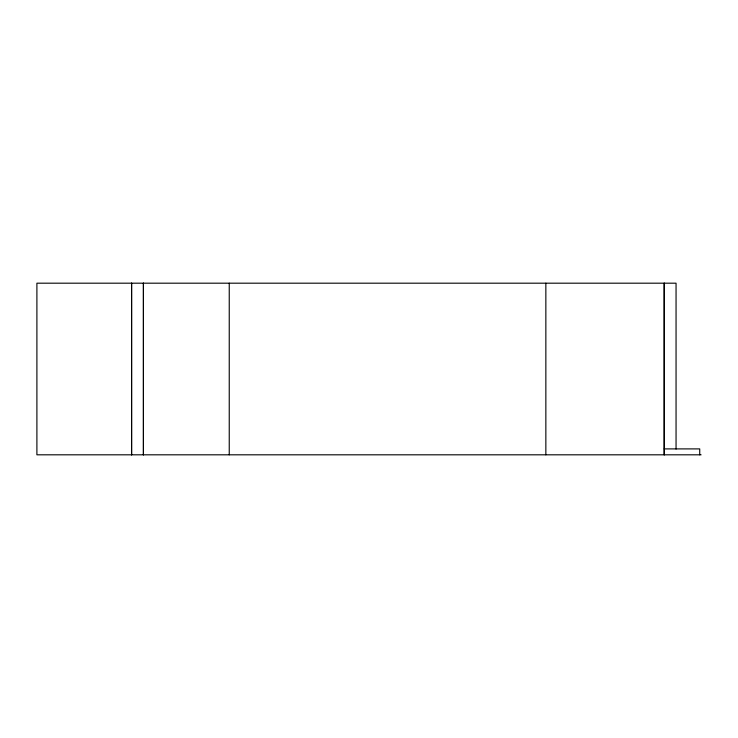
<?xml version="1.0" encoding="UTF-8"?>
<svg xmlns="http://www.w3.org/2000/svg" width="738" height="738" viewBox="0 0 738 738"><rect width="100%" height="100%" fill="white"/><g stroke="black" fill="none" stroke-linecap="round" stroke-linejoin="round"><path stroke-width="1.11" d="M699.725 454.811L699.725 448.898L664.218 448.898M701.1 454.811L36.9 454.811L36.9 283.189L676.054 283.189L676.054 449.055M545.852 283.189L545.852 454.811M229.241 283.189L229.241 454.811M131.585 283.189L131.585 454.811L131.585 283.189M143.421 283.189L143.421 454.811L143.421 283.189M664.218 283.189L664.218 454.811L664.218 283.189"/></g></svg>
